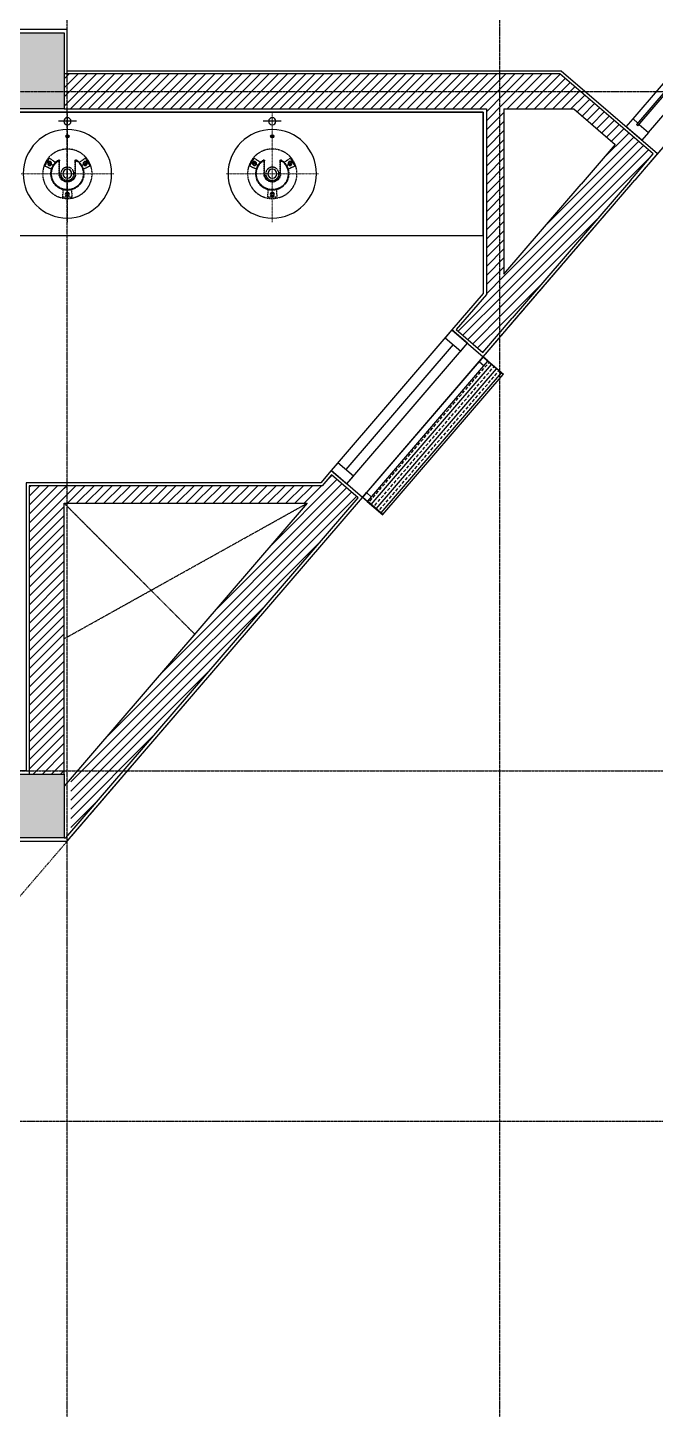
# Model space of a CAD drawing. Header units: inches. Extents: x 1721084 to 1854744, y 225101 to 488646.
# Drawn here: x 1791295 to 1794343, y 236226 to 242936 of the extents above; entities that cross this region are included whole.
import ezdxf

# ---------------------------------------------------------------- set-up
doc = ezdxf.new("R2010")
doc.units = ezdxf.units.IN
doc.header["$MEASUREMENT"] = 0
for name, pattern in [('X-PL-T5$0$X-GRID-TYPICAL$0$CENTER2', [1.125, 0.75, -0.125, 0.125, -0.125]), ('X-PL-T5$0$X-PL-T5$0$DASHED', [0.75, 0.5, -0.25]), ('X-PL-T5$0$X-WC-ME_3_5$0$CENTER', [6, 3, -1, 1, -1]), ('X-PL-T5$0$X-WC-ME_3_5$0$DASHED', [0.75, 0.5, -0.25]), ('X-PL-T5$0$X-WC-ME_3_5$0$DASHEDX2', [1.5, 1, -0.5]), ('X-PL-T5$0$X-WC-ME_3_5$0$HIDDEN2', [0.1875, 0.125, -0.0625])]:
    doc.linetypes.add(name, pattern=pattern)
for name, color, linetype in [('X-PL-T5$0$A-XREF', 250, 'Continuous'), ('X-PL-T5$0$X-GRID-TYPICAL$0$A-GRID', 250, 'X-PL-T5$0$X-GRID-TYPICAL$0$CENTER2'), ('X-PL-T5$0$X-PL-T5$0$A-FLOR-PATT', 250, 'Continuous'), ('X-PL-T5$0$X-PL-T5$0$A-FLOR-WALL', 250, 'Continuous'), ('X-PL-T5$0$X-PL-T5$0$A-FLOR-WALL-FNSH', 250, 'Continuous'), ('X-PL-T5$0$X-PL-T5$0$A-FLOR-WALL-PART', 250, 'Continuous'), ('X-PL-T5$0$X-PL-T5$0$A-FLOR-WALL-PATT', 250, 'Continuous'), ('X-PL-T5$0$X-PL-T5$0$A-FLOR-WDW', 250, 'Continuous'), ('X-PL-T5$0$X-PL-T5$0$A-XREF', 250, 'Continuous'), ('X-PL-T5$0$X-PL-T5$0$CGXD', 250, 'Continuous'), ('X-PL-T5$0$X-WC-ME_3_5$0$A-FLOR-ABOV', 18, 'X-PL-T5$0$X-WC-ME_3_5$0$HIDDEN2'), ('X-PL-T5$0$X-WC-ME_3_5$0$A-FLOR-PATT', 250, 'Continuous'), ('X-PL-T5$0$X-WC-ME_3_5$0$A-FLOR-WALL', 7, 'Continuous'), ('X-PL-T5$0$X-WC-ME_3_5$0$A-FLOR-WALL-FNSH', 16, 'Continuous'), ('X-PL-T5$0$X-WC-ME_3_5$0$A-FLOR-WALL-PART', 33, 'Continuous'), ('X-PL-T5$0$X-WC-ME_3_5$0$A-FLOR-WDW', 32, 'Continuous'), ('X-PL-T5$0$X-WC-ME_3_5$0$A-FURN-EQPM', 49, 'Continuous'), ('X-PL-T5$0$XREF1$0$A-FLOR-COLS-CONC', 6, 'Continuous'), ('X-PL-T5$0$XREF1$0$A-FLOR-PATT', 250, 'Continuous')]:
    doc.layers.add(name, color=color, linetype=linetype)

# ---------------------------------------------------------------- blocks, each defined once
blk = doc.blocks.new('X-PL-T5$0$X-GRID-TYPICAL')
at = {"layer": 'X-PL-T5$0$X-GRID-TYPICAL$0$A-GRID', "ltscale": 8}
for p, q in [((20700, -3650), (20700, 14420)), ((22800, -3650), (22800, 4500)), ((10900, 4000), (30944.3, 4000)), ((19300, 700), (30944.3, 700)), ((-3600, -1000), (30944.3, -1000))]:
    blk.add_line(p, q, dxfattribs=at)
blk = doc.blocks.new('*U512')
for p, q in [((50, 100), (900, 100)), ((50, 0), (900, 0))]:
    blk.add_line(p, q)
for points in [[(0, 0), (0, 100), (50, 100), (50, 70), (40, 70), (40, 60), (50, 60), (50, 0)], [(900, 0), (900, 60), (910, 60), (910, 70), (900, 70), (900, 100), (950, 100), (950, 0)]]:
    blk.add_lwpolyline(points, close=True)
at = {"color": 8}
blk.add_lwpolyline([(40, 70), (40, 60), (910, 60), (910, 70)], close=True, dxfattribs=at)
blk = doc.blocks.new('X-PL-T5$0$X-PL-T5$0$X-A-PL-GENL-2ND FLOOR$0$pl-louver 1')
at = {"layer": 'X-PL-T5$0$X-PL-T5$0$A-FLOR-WALL-PATT'}
h = blk.add_hatch(dxfattribs=at)
h.set_pattern_fill('BRASS', color=256, scale=5)
h.set_pattern_definition([(0, (0, 0), (0, 31.75), []), (0, (0, 15.875), (0, 31.75), [15.875, -7.9375])])
h.paths.add_polyline_path([(-2, -30), (-898, -30), (-898, -130), (-2, -130)])
for points in [[(-870, -2), (-898, -2), (-898, -30), (-900, -30), (-900, 0), (-870, 0)], [(-30, -2), (-2, -2), (-2, -30), (0, -30), (0, 0), (-30, 0)], [(-898, -130), (-2, -130), (-2, -30), (-898, -30)]]:
    blk.add_lwpolyline(points, close=True)
for points in [[(-900, -30), (-900, -130), (-898, -130), (-898, -30)], [(-30, 0), (-870, 0)], [(-870, -2), (-870, -30)], [(-30, -2), (-30, -30)], [(0, -30), (0, -130), (-2, -130), (-2, -30)]]:
    blk.add_lwpolyline(points)
blk = doc.blocks.new('X-PL-T5$0$X-WC-ME_3_5$0$lavabo am plan')
at = {"linetype": 'X-PL-T5$0$X-WC-ME_3_5$0$CENTER', "lineweight": 13, "ltscale": 0.3}
for p, q in [((0, 235), (0, -295.7)), ((225, 0), (-225, 0))]:
    blk.add_line(p, q, dxfattribs=at)
at = {"linetype": 'X-PL-T5$0$X-WC-ME_3_5$0$DASHED'}
for p, q in [((-22.5, 113.5), (-19.5, 77.6)), ((22.5, 113.5), (-22.5, 113.5)), ((19.5, 77.6), (22.5, 113.5)), ((-40, 0), (-40, -58.2)), ((-37.5, 0), (-37.5, -63.7)), ((-76.9, -21.9), (-109.5, -37.2)), ((-109.5, -37.2), (-87, -76.2)), ((-66.7, -38.5), (-98.3, -56.7)), ((-87, -76.2), (-57.4, -55.7)), ((37.5, 0), (37.5, -63.7)), ((40, 0), (40, -58.2)), ((57.4, -55.7), (87, -76.2)), ((66.7, -38.5), (98.3, -56.7)), ((109.5, -37.2), (76.9, -21.9)), ((87, -76.2), (109.5, -37.2))]:
    blk.add_line(p, q, dxfattribs=at)
for p, q in [((0, -187), (0, -177)), ((43.6, -255), (-43.6, -255))]:
    blk.add_line(p, q)
for centre, radius in [((0, 0), 215), ((0, 99.9), 10), ((0, 0), 22), ((-86.5, -49.9), 10), ((86.5, -49.9), 10), ((0, -255), 17.5)]:
    blk.add_circle(centre, radius)
for radius in [120, 32]:
    blk.add_circle((0, 0), radius, dxfattribs=at)
for centre, radius, start, end in [((0, 0), 80, 303.09663, 236.90337), ((0, 0), 77, 307.06637, 232.93363), ((0, 0), 40, 0, 180), ((0, 0), 37.5, 0, 180), ((-44, -58.2), 4, 232.93363, 0), ((-41.5, -63.7), 4, 236.90337, 0), ((41.5, -63.7), 4, 180, 303.09663), ((44, -58.2), 4, 180, 307.06637)]:
    blk.add_arc(centre, radius, start, end, dxfattribs=at)
blk.add_arc((0, -200.3), 17.3, 63.24474, 116.75526)
for centre, major_axis, ratio in [((0, 99.9), (7.5, 0), 0.733333), ((-86.5, -49.9), (3.75, -6.5), 0.733333), ((86.5, -49.9), (3.75, 6.5), 0.733333), ((0, -182), (9.5, 0), 0.526316)]:
    blk.add_ellipse(centre, major_axis=major_axis, ratio=ratio)
blk = doc.blocks.new('*U565')
for points in [[(0, 0), (50, 0), (50, 100), (0, 100)], [(0, 0), (900, 0), (900, 100), (0, 100)], [(850, 0), (900, 0), (900, 100), (850, 100)]]:
    blk.add_lwpolyline(points, close=True)
at = {"color": 8}
blk.add_lwpolyline([(50, 50), (850, 50)], dxfattribs=at)
blk = doc.blocks.new('X-PL-T5$0$X-WC-ME_3_5')
at = {"layer": 'X-PL-T5$0$X-WC-ME_3_5$0$A-FLOR-PATT'}
h = blk.add_hatch(dxfattribs=at)
h.set_pattern_fill('ANSI31', color=250, scale=250)
h.paths.add_polyline_path([(22820, 2851.6), (22820, 4085), (20685, 4085), (20685, 3915), (22735, 3915), (22735, 3013.6), (22588.9, 2843.5), (22717.9, 2732.7)])
h = blk.add_hatch(dxfattribs=at)
h.set_pattern_fill('ANSI31', color=250, scale=250)
h.paths.add_polyline_path([(13685, 2485), (13585, 2485), (13585, 2415), (13685, 2415)])
h.paths.add_polyline_path([(15675, 2485), (14625, 2485), (14625, 2415), (15415, 2415), (15415, 1185), (14815, 1185), (14815, -715), (14885, -715), (14885, 1115), (15485, 1115), (15485, 2415), (15675, 2415)])
h.paths.add_polyline_path([(17779, 2085), (16785, 2085), (16785, 2885), (16715, 2885), (16715, 2485), (16615, 2485), (16615, 2415), (16715, 2415), (16715, 615), (16785, 615), (16785, 2015), (17709, 2015), (17709, 615), (19915, 615), (19915, 685), (17779, 685)])
h.paths.add_polyline_path([(20685, 2085), (20515, 2085), (20515, 685), (20685, 685)])
h = blk.add_hatch(dxfattribs=at)
h.set_pattern_fill('ANSI31', color=250, scale=250)
h.paths.add_polyline_path([(21937.7, 2085), (20685, 2085), (20685, 2000), (21864.7, 2000)])
h = blk.add_hatch(dxfattribs=at)
h.set_pattern_fill('ANSI31', color=250, scale=250)
h.paths.add_polyline_path([(20717.6, 412.6), (20725.7, 412.6), (22111.8, 2026.8), (21982.8, 2137.6), (20717.6, 664.1)])
at = {"layer": 'X-PL-T5$0$X-WC-ME_3_5$0$A-FLOR-ABOV', "linetype": 'X-PL-T5$0$X-WC-ME_3_5$0$DASHEDX2'}
for points in [[(20685, 2000), (21319, 1364.4)], [(20685, 1342.5), (21864.7, 2000)]]:
    blk.add_lwpolyline(points, dxfattribs=at)
at = {"layer": 'X-PL-T5$0$X-WC-ME_3_5$0$A-FLOR-WALL'}
for points in [[(20685, 4085), (20685, 3915), (22735, 3915)], [(22820, 4085), (20685, 4085)], [(22735, 3915), (22735, 3013.6)], [(22820, 3915), (22820, 3112.6)], [(23434.5, 3567.2), (22860.4, 2898.6)], [(22820, 3112.6), (23194.8, 3549)], [(22735, 3013.6), (22588.9, 2843.5), (22717.9, 2732.7), (22860.4, 2898.6)], [(20685, 626.1), (20685, 374.6), (20693.1, 374.6), (22112.1, 2027.1), (21983.1, 2137.9), (21937.7, 2085), (20515, 2085), (20515, 685), (20685, 685), (20685, 2000), (21864.7, 2000), (20685, 626.1)]]:
    blk.add_lwpolyline(points, dxfattribs=at)
at = {"layer": 'X-PL-T5$0$X-WC-ME_3_5$0$A-FLOR-WALL-FNSH', "ltscale": 200}
for points in [[(20700, 4100), (22820, 4100)], [(15385, 3900), (16700, 3900), (16700, 3810), (16800, 3810), (16800, 3900), (22720, 3900)], [(22720, 3900), (22720, 3019.1)], [(22871.8, 2888.9), (23455.6, 3568.8)], [(22720, 3019.1), (22567.8, 2841.9), (22719.5, 2711.6), (22871.8, 2888.9)], [(22133.2, 2028.7), (21981.5, 2159), (21930.8, 2100), (20500, 2100), (20500, 700), (17794, 700)]]:
    blk.add_lwpolyline(points, dxfattribs=at)
at = {"layer": 'X-PL-T5$0$X-WC-ME_3_5$0$A-FLOR-WALL-FNSH'}
blk.add_lwpolyline([(17400, -1000), (19100, -1000, 0.414214), (20100, 0), (20100, 359.6), (20700, 359.6), (22133.2, 2028.7)], format="xyb", dxfattribs=at)
at = {"layer": 'X-PL-T5$0$X-WC-ME_3_5$0$A-FLOR-WALL-PART'}
blk.add_lwpolyline([(22133.2, 2028.7), (22719.5, 2711.6)], dxfattribs=at)
at = {"layer": 'X-PL-T5$0$X-WC-ME_3_5$0$A-FURN-EQPM'}
blk.add_lwpolyline([(18620, 3900), (18620, 3300), (22720, 3300), (22720, 3900)], close=True, dxfattribs=at)
at = {"layer": 'X-PL-T5$0$X-WC-ME_3_5$0$A-FLOR-WDW', "rotation": 229.3486834902673}
blk.add_blockref('*U565', (22567.8, 2841.9), dxfattribs=at)
at = {"layer": 'X-PL-T5$0$X-WC-ME_3_5$0$A-FURN-EQPM', "xscale": -1, "rotation": 180}
for p in [(20700.5, 3600), (21695.5, 3600)]:
    blk.add_blockref('X-PL-T5$0$X-WC-ME_3_5$0$lavabo am plan', p, dxfattribs=at)
blk = doc.blocks.new('X-PL-T5$0$XREF1')
at = {"layer": 'X-PL-T5$0$XREF1$0$A-FLOR-PATT'}
h = blk.add_hatch(dxfattribs=at)
h.set_pattern_fill('!BTCT', color=250, scale=20, pattern_type=2)
h.set_pattern_definition([(50, (0, 0), (143.45204, -12.55043), [15, -165]), (355, (0, 0), (-27.7503, 150.4384), [12, -132]), (100.4514, (11.95, -1.05), (115.7019, 137.8879), [12.74804, -140.2284]), (46.1842, (0, 40), (213.4482, -33.1038), [22.5, -247.5]), (96.6356, (17.79, 37.24), (186.9325, 194.8236), [19.122, -210.3426]), (351.1842, (0, 40), (186.9324, 194.8237), [18, -198]), (21, (20, 30), (119.3814, -80.5238), [15, -165]), (326, (20, 30), (48.6631, 145.03), [12, -132]), (71.4514, (29.95, 23.29), (168.0445, 64.5061), [12.74804, -140.2284]), (37.5, (0, 0), (2.43197, 66.57877), [0, -130.4, 0, -134, 0, -132.5]), (7.5, (0, 0), (52.6139, 78.88234), [0, -76.4, 0, -127.4, 0, -50.5]), (327.5, (-44.6, 0), (106.76449, -4.51097), [0, -50, 0, -156, 0, -207]), (317.5, (-64.6, 0), (116.63723, 20.021), [0, -65, 0, -103.6, 0, -147]), (45, (0, 0), (-60.10408, 60.10408), []), (45, (0, 24.5), (-60.10408, 60.10408), [])])
h.paths.add_polyline_path([(20685, 3915), (20685, 4285), (20415, 4285), (20415, 3915)])
h.paths.add_polyline_path([(19915, 685), (19915, 374.6), (20685, 374.6), (20685, 685)])
h.paths.add_polyline_path([(15485, -985), (15485, -715), (14815, -715), (14815, -985)])
h.paths.add_polyline_path([(15385, 4285), (15015, 4285), (15015, 3915), (15385, 3915)])
h.paths.add_polyline_path([(8785, 5465), (8785, 5935), (8315, 5935), (8315, 5465)])
h.paths.add_polyline_path([(300, 385), (15, 385), (15, 15), (300, 15)])
h.paths.add_polyline_path([(4265, -985), (4735, -985), (4735, -715), (4265, -715)])
h.paths.add_polyline_path([(8515, -985), (8785, -985), (8785, -615), (8515, -615)])
h.paths.add_polyline_path([(15, 5465), (485, 5465), (485, 5935), (15, 5935)])
h.paths.add_polyline_path([(285, 11335), (15, 11335), (15, 10965), (285, 10965)])
h.paths.add_polyline_path([(8785, 11336.6), (8515, 11352.5), (8515, 10965), (8785, 10965)])
h.paths.add_polyline_path([(4735, 11575.6), (4265, 11603.3), (4265, 11315), (4735, 11315)])
h.paths.add_polyline_path([(20685, 10634.3), (20415, 10650.2), (20415, 10215), (20685, 10215)])
h.paths.add_polyline_path([(15485, 10941.1), (15015, 10968.9), (15015, 10665), (15485, 10665)])
h.paths.add_polyline_path([(25585, 10345.1), (25415, 10355.1), (25415, 10060.1), (25585, 10060.1)])
at = {"layer": 'X-PL-T5$0$XREF1$0$A-FLOR-COLS-CONC'}
for points in [[(20415, 4285), (20685, 4285), (20685, 3915), (20415, 3915)], [(19915, 685), (20685, 685), (20685, 374.6), (19915, 374.6)]]:
    blk.add_lwpolyline(points, close=True, dxfattribs=at)
blk = doc.blocks.new('X-PL-T5$0$X-PL-T5')
at = {"layer": 'X-PL-T5$0$X-PL-T5$0$A-FLOR-PATT'}
h = blk.add_hatch(dxfattribs=at)
h.set_pattern_fill('ANSI31', color=250, scale=250)
h.paths.add_polyline_path([(23092.5, 4085), (22820, 4085), (22820, 3915), (23160, 3915), (23360.9, 3742.5), (23194.8, 3549), (22820, 3112.6), (22820, 2851.6), (22860.4, 2898.6), (23434.5, 3567.2), (23545.3, 3696.3)])
at = {"layer": 'X-PL-T5$0$X-PL-T5$0$A-FLOR-WALL'}
for points in [[(23434.5, 3567.2), (23545.3, 3696.3), (23092.5, 4085), (22820, 4085)], [(22820, 3915), (23160, 3915), (23360.9, 3742.5), (23194.8, 3549)]]:
    blk.add_lwpolyline(points, dxfattribs=at)
at = {"layer": 'X-PL-T5$0$X-PL-T5$0$A-FLOR-WALL-FNSH'}
for points in [[(20700, 4100), (20700, 4300), (20400, 4300), (20400, 4100), (15600, 4100), (15600, 4500), (15200, 4500), (15200, 4850), (15000, 4850), (15000, 3900), (16700, 3900)], [(22820, 4100), (23098.1, 4100), (23566.4, 3697.9), (23455.6, 3568.8)]]:
    blk.add_lwpolyline(points, dxfattribs=at)
at = {"layer": 'X-PL-T5$0$X-PL-T5$0$A-FLOR-WALL-PART'}
blk.add_lwpolyline([(25867.8, 6378.1), (23522.6, 3646.8)], dxfattribs=at)
at = {"layer": 'X-PL-T5$0$X-PL-T5$0$CGXD', "linetype": 'X-PL-T5$0$X-PL-T5$0$DASHED', "ltscale": 7}
blk.add_line((19017.4, -1600), (31169.5, 12551.5), dxfattribs=at)
blk.add_blockref('X-PL-T5$0$X-GRID-TYPICAL', (0, 0))
at = {"layer": 'X-PL-T5$0$X-PL-T5$0$A-FLOR-WDW'}
for name, p, rotation in [('*U512', (23490.5, 3763), 49.34869744086392), ('X-PL-T5$0$X-PL-T5$0$X-A-PL-GENL-2ND FLOOR$0$pl-louver 1', (22719.5, 2711.6), 49.34868349028869)]:
    blk.add_blockref(name, p, dxfattribs=dict(at, rotation=rotation))
at = {"layer": 'X-PL-T5$0$X-PL-T5$0$A-FLOR-WALL'}
blk.add_blockref('X-PL-T5$0$X-WC-ME_3_5', (0, 0), dxfattribs=at)
at = {"layer": 'X-PL-T5$0$X-PL-T5$0$A-XREF'}
blk.add_blockref('X-PL-T5$0$XREF1', (0, 0), dxfattribs=at)
blk = doc.blocks.new('X-PL-T5')
at = {"layer": 'X-PL-T5$0$A-XREF'}
blk.add_blockref('X-PL-T5$0$X-PL-T5', (0, 0), dxfattribs=at)

msp = doc.modelspace()

# ---------------------------------------------------------------- block references
msp.add_blockref('X-PL-T5', (1770787.6, 238626.4))

doc.saveas('drawing.dxf')
